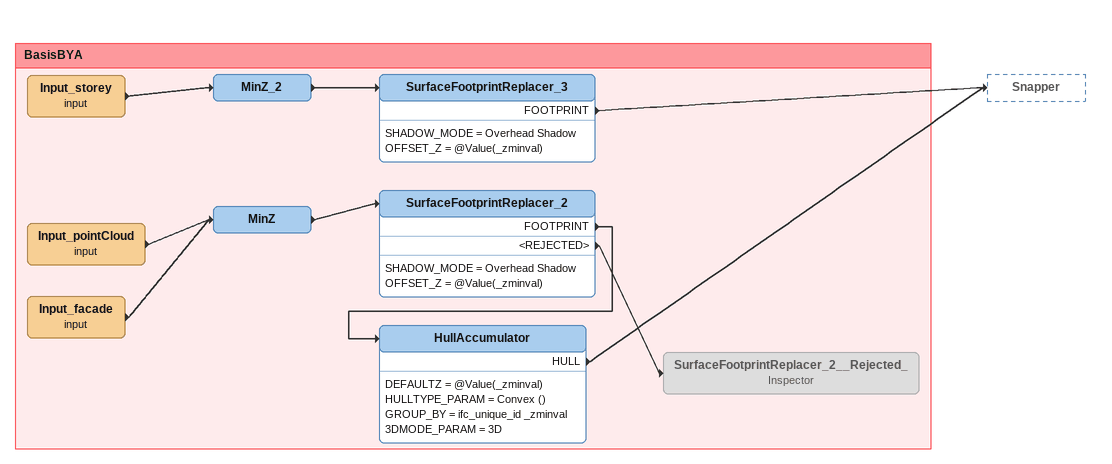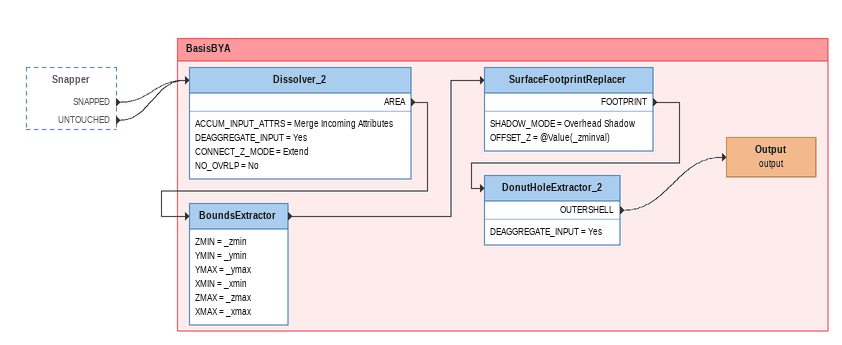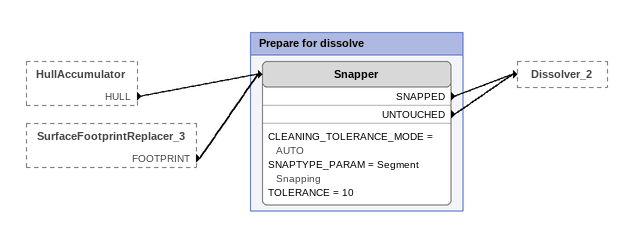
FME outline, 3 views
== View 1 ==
Bookmark: BasisBYA
Input_storey (input)
    -> MinZ_2
MinZ_2
    -> SurfaceFootprintReplacer_3
SurfaceFootprintReplacer_3
    SHADOW_MODE = Overhead Shadow
    OFFSET_Z = @Value(_zminval)
    FOOTPRINT -> Snapper
Input_pointCloud (input)
    -> MinZ
Input_facade (input)
    -> MinZ
MinZ
    -> SurfaceFootprintReplacer_2
SurfaceFootprintReplacer_2
    SHADOW_MODE = Overhead Shadow
    OFFSET_Z = @Value(_zminval)
    FOOTPRINT -> HullAccumulator
    <REJECTED> -> SurfaceFootprintReplacer_2__Rejected_
HullAccumulator
    DEFAULTZ = @Value(_zminval)
    HULLTYPE_PARAM = Convex ()
    GROUP_BY = ifc_unique_id _zminval
    3DMODE_PARAM = 3D
    HULL -> Snapper
SurfaceFootprintReplacer_2__Rejected_: Inspector [off]

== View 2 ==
Snapper [outside]
    SNAPPED -> Dissolver_2
    UNTOUCHED -> Dissolver_2

Bookmark: BasisBYA
Dissolver_2
    ACCUM_INPUT_ATTRS = Merge Incoming Attributes
    DEAGGREGATE_INPUT = Yes
    CONNECT_Z_MODE = Extend
    NO_OVRLP = No
    AREA -> BoundsExtractor
BoundsExtractor
    ZMIN = _zmin
    YMIN = _ymin
    YMAX = _ymax
    XMIN = _xmin
    ZMAX = _zmax
    XMAX = _xmax
    -> SurfaceFootprintReplacer
SurfaceFootprintReplacer
    SHADOW_MODE = Overhead Shadow
    OFFSET_Z = @Value(_zminval)
    FOOTPRINT -> DonutHoleExtractor_2
DonutHoleExtractor_2
    DEAGGREGATE_INPUT = Yes
    OUTERSHELL -> Output (output)
Output (output)

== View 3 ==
HullAccumulator [outside]
    HULL -> Snapper
SurfaceFootprintReplacer_3 [outside]
    FOOTPRINT -> Snapper

Bookmark: Prepare for dissolve
Snapper
    CLEANING_TOLERANCE_MODE = AUTO
    SNAPTYPE_PARAM = Segment Snapping
    TOLERANCE = 10
    SNAPPED -> Dissolver_2
    UNTOUCHED -> Dissolver_2
